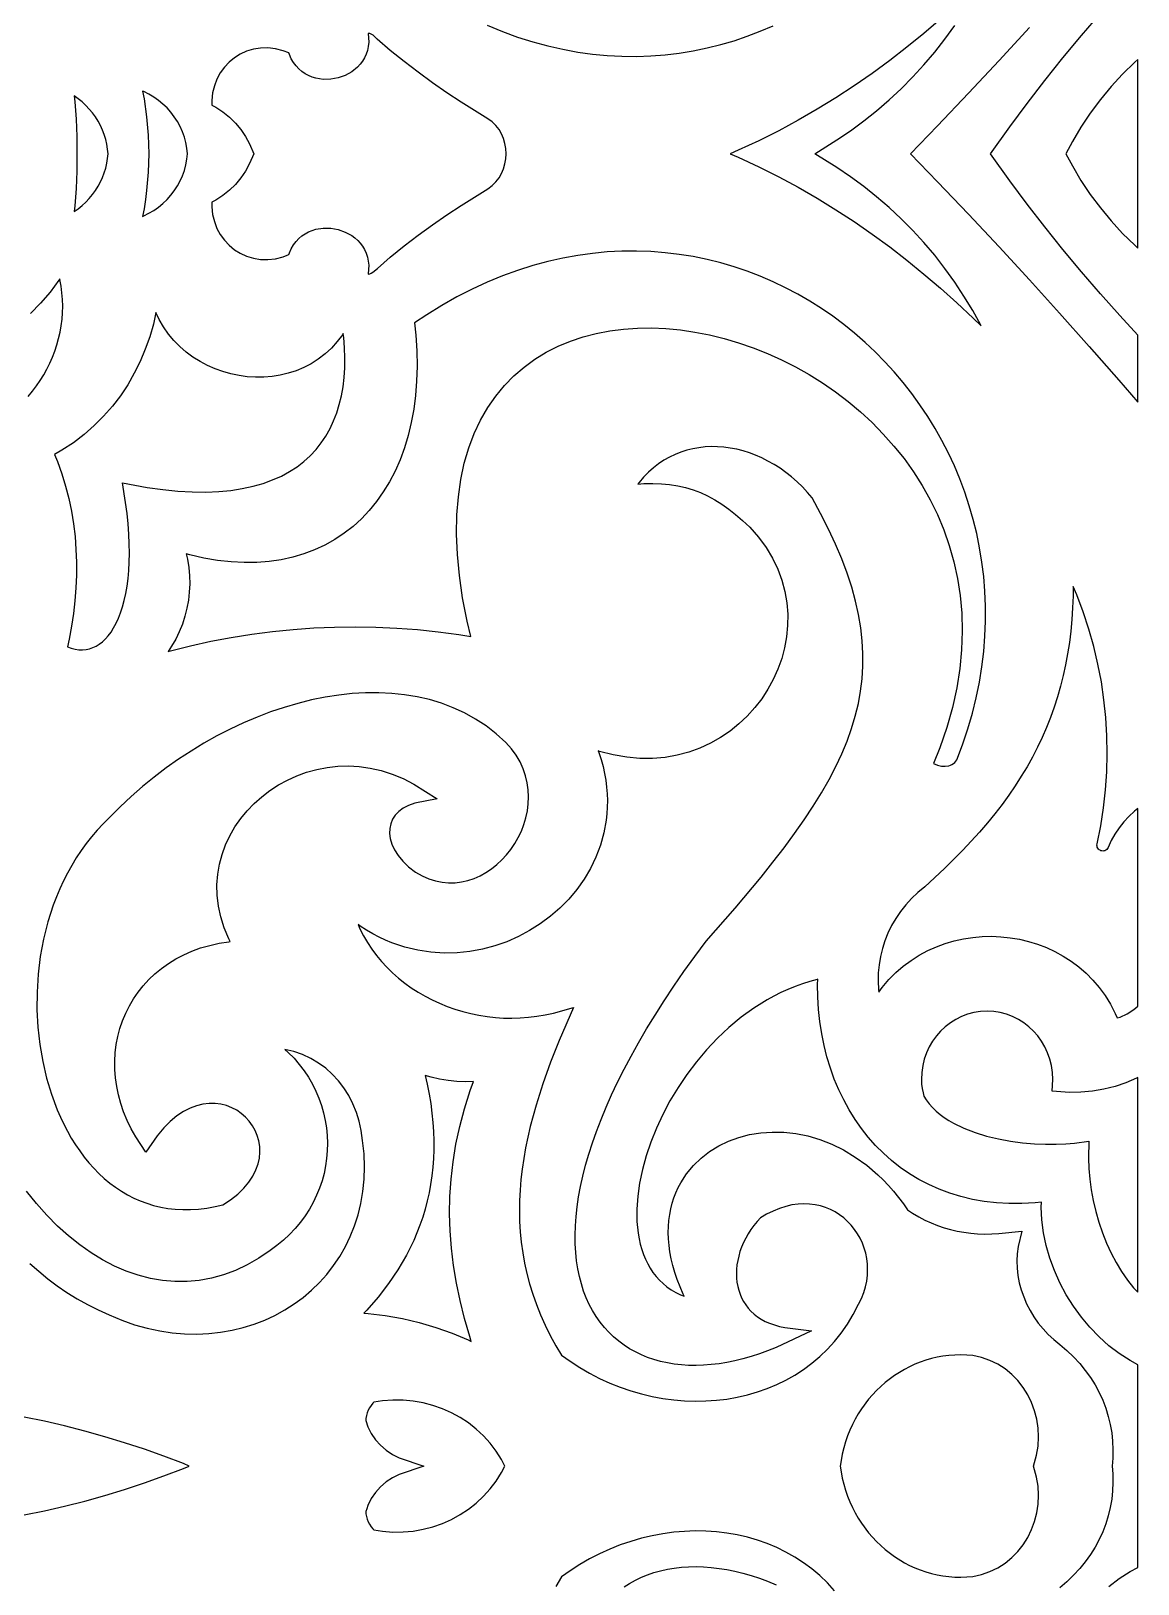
# Model space of a CAD drawing. Extents: x -375 to 375, y -1025 to 1025.
# Drawn here: x -192.2 to -135, y -311.1 to -230.9 of the extents above; entities that cross this region are included whole.
import ezdxf

# ---------------------------------------------------------------- set-up
doc = ezdxf.new("R2010")
doc.units = 0
doc.layers.add('LAYER_10', color=1, linetype='CONTINUOUS')

msp = doc.modelspace()

# ---------------------------------------------------------------- linework, layer by layer
at = {"layer": 'LAYER_10'}
for points in [[(-140.604, -230.736), (-142.171, -232.437), (-143.752, -234.127), (-145.346, -235.805), (-146.744, -237.254), (-145.346, -238.702), (-143.752, -240.38), (-142.171, -242.07), (-140.604, -243.771), (-139.051, -245.484), (-137.511, -247.209), (-135.986, -248.946), (-135.002, -250.083), (-135.002, -246.624), (-135.938, -245.614), (-136.937, -244.495), (-137.916, -243.36), (-138.872, -242.207), (-139.808, -241.038), (-140.721, -239.852), (-141.612, -238.651), (-142.609, -237.254), (-141.612, -235.856), (-140.721, -234.655), (-139.808, -233.469), (-138.872, -232.3), (-137.916, -231.147), (-136.937, -230.012)], [(-168.601, -230.617), (-167.819, -230.939), (-167.037, -231.224), (-166.257, -231.472), (-165.48, -231.683), (-164.705, -231.858), (-163.934, -231.999), (-163.167, -232.105), (-162.405, -232.177), (-161.648, -232.216), (-160.896, -232.223), (-160.152, -232.198), (-159.414, -232.141), (-158.685, -232.054), (-157.963, -231.938), (-157.251, -231.791), (-156.548, -231.617), (-155.856, -231.414), (-155.174, -231.183), (-154.504, -230.926), (-153.845, -230.643)], [(-145.195, -230.304), (-146.056, -231.04), (-146.93, -231.752), (-147.821, -232.441), (-148.728, -233.106), (-149.652, -233.746), (-150.596, -234.363), (-151.56, -234.955), (-152.545, -235.522), (-153.552, -236.064), (-154.583, -236.581), (-155.638, -237.073), (-156.056, -237.254), (-155.638, -237.434), (-154.583, -237.926), (-153.552, -238.443), (-152.545, -238.985), (-151.56, -239.552), (-150.596, -240.144), (-149.652, -240.761), (-148.728, -241.401), (-147.821, -242.066), (-146.93, -242.755), (-146.056, -243.467), (-145.195, -244.203), (-144.348, -244.962), (-143.512, -245.744), (-143.1, -246.147), (-143.114, -246.118), (-143.535, -245.35), (-143.985, -244.604), (-144.462, -243.881), (-144.966, -243.179), (-145.496, -242.502), (-146.051, -241.847), (-146.629, -241.217), (-147.231, -240.611), (-147.854, -240.031), (-148.498, -239.476), (-149.161, -238.946), (-149.844, -238.444), (-150.543, -237.968), (-151.685, -237.254), (-150.543, -236.539), (-149.844, -236.063), (-149.161, -235.561), (-148.498, -235.031), (-147.854, -234.476), (-147.231, -233.896), (-146.629, -233.29), (-146.051, -232.66), (-145.496, -232.005), (-144.966, -231.328), (-144.462, -230.627)], [(-192.308, -249.787), (-192.087, -249.523), (-191.88, -249.25), (-191.686, -248.969), (-191.507, -248.679), (-191.341, -248.382), (-191.191, -248.079), (-191.055, -247.769), (-190.934, -247.453), (-190.829, -247.132), (-190.739, -246.806), (-190.665, -246.476), (-190.607, -246.142), (-190.565, -245.805), (-190.54, -245.466), (-190.531, -245.124), (-190.54, -244.781), (-190.566, -244.437), (-190.61, -244.092), (-190.671, -243.747), (-190.679, -243.711), (-190.726, -243.784), (-191.183, -244.401), (-191.673, -244.978), (-192.194, -245.513)], [(-136.495, -311.26), (-135.962, -310.85), (-135.404, -310.489), (-135, -310.277), (-135.002, -305.044), (-135, -299.812), (-135.404, -299.599), (-135.962, -299.239), (-136.495, -298.829), (-137, -298.373), (-137.476, -297.878), (-137.92, -297.346), (-138.328, -296.783), (-138.699, -296.194), (-139.029, -295.581), (-139.315, -294.951), (-139.556, -294.306), (-139.747, -293.652), (-139.885, -292.992), (-139.969, -292.332), (-139.993, -291.679), (-139.983, -291.407), (-140.312, -291.443), (-140.994, -291.482), (-141.659, -291.482), (-142.306, -291.446), (-142.936, -291.374), (-143.547, -291.267), (-144.14, -291.126), (-144.713, -290.951), (-145.267, -290.745), (-145.801, -290.507), (-146.313, -290.239), (-146.805, -289.943), (-147.275, -289.618), (-147.722, -289.265), (-148.147, -288.887), (-148.549, -288.485), (-148.927, -288.058), (-149.281, -287.608), (-149.611, -287.137), (-149.917, -286.645), (-150.197, -286.133), (-150.452, -285.603), (-150.681, -285.055), (-150.884, -284.491), (-151.06, -283.911), (-151.21, -283.317), (-151.333, -282.709), (-151.428, -282.088), (-151.495, -281.456), (-151.534, -280.814), (-151.545, -280.161), (-151.537, -279.901), (-151.561, -279.906), (-151.949, -280.01), (-152.331, -280.131), (-152.708, -280.267), (-153.078, -280.419), (-153.443, -280.585), (-153.801, -280.766), (-154.151, -280.959), (-154.838, -281.388), (-155.494, -281.863), (-156.121, -282.384), (-156.716, -282.943), (-157.278, -283.538), (-157.806, -284.164), (-158.297, -284.817), (-158.751, -285.491), (-159.166, -286.182), (-159.539, -286.886), (-159.87, -287.598), (-160.157, -288.313), (-160.398, -289.026), (-160.592, -289.734), (-160.738, -290.43), (-160.835, -291.111), (-160.88, -291.771), (-160.874, -292.406), (-160.815, -293.014), (-160.766, -293.3), (-160.704, -293.581), (-160.628, -293.851), (-160.538, -294.112), (-160.435, -294.361), (-160.318, -294.6), (-160.188, -294.827), (-160.044, -295.043), (-159.885, -295.246), (-159.713, -295.437), (-159.525, -295.616), (-159.323, -295.781), (-159.105, -295.934), (-158.871, -296.073), (-158.621, -296.197), (-158.43, -296.276), (-158.485, -296.163), (-158.649, -295.786), (-158.793, -295.414), (-158.916, -295.048), (-159.02, -294.688), (-159.104, -294.334), (-159.169, -293.987), (-159.216, -293.646), (-159.244, -293.313), (-159.255, -292.986), (-159.247, -292.667), (-159.223, -292.355), (-159.182, -292.052), (-159.125, -291.756), (-159.052, -291.47), (-158.963, -291.192), (-158.86, -290.923), (-158.742, -290.663), (-158.609, -290.41), (-158.309, -289.945), (-157.957, -289.518), (-157.561, -289.135), (-157.125, -288.797), (-156.652, -288.506), (-156.148, -288.262), (-155.616, -288.068), (-155.06, -287.923), (-154.483, -287.83), (-153.89, -287.789), (-153.284, -287.802), (-152.67, -287.87), (-152.05, -287.994), (-151.429, -288.176), (-150.811, -288.417), (-150.198, -288.718), (-149.596, -289.081), (-149.008, -289.507), (-148.44, -289.994), (-148.16, -290.265), (-147.889, -290.551), (-147.624, -290.853), (-147.366, -291.172), (-147.115, -291.507), (-146.909, -291.806), (-146.639, -291.983), (-146.323, -292.17), (-146.002, -292.337), (-145.677, -292.487), (-145.347, -292.618), (-145.013, -292.731), (-144.675, -292.827), (-144.333, -292.907), (-143.986, -292.969), (-143.634, -293.015), (-143.277, -293.044), (-142.916, -293.058), (-142.55, -293.055), (-142.182, -293.038), (-140.99, -292.91), (-141.177, -293.711), (-141.229, -294.08), (-141.249, -294.452), (-141.237, -294.826), (-141.196, -295.2), (-141.125, -295.573), (-141.027, -295.941), (-140.9, -296.304), (-140.748, -296.658), (-140.57, -297.003), (-140.369, -297.336), (-140.144, -297.655), (-139.898, -297.958), (-139.632, -298.242), (-139.346, -298.507), (-139.029, -298.76), (-138.665, -299.072), (-138.324, -299.401), (-138.008, -299.745), (-137.717, -300.103), (-137.453, -300.473), (-137.215, -300.855), (-137.004, -301.247), (-136.819, -301.649), (-136.662, -302.059), (-136.532, -302.477), (-136.429, -302.901), (-136.354, -303.331), (-136.307, -303.765), (-136.289, -304.202), (-136.298, -304.641), (-136.333, -305.044), (-136.298, -305.448), (-136.289, -305.887), (-136.307, -306.324), (-136.354, -306.758), (-136.429, -307.188), (-136.532, -307.612), (-136.662, -308.03), (-136.819, -308.44), (-137.004, -308.842), (-137.215, -309.234), (-137.453, -309.616), (-137.717, -309.986), (-138.008, -310.343), (-138.324, -310.687), (-138.665, -311.017), (-139.029, -311.328)], [(-192.223, -294.573), (-191.77, -294.979), (-191.3, -295.366), (-190.813, -295.732), (-190.308, -296.078), (-189.788, -296.402), (-189.252, -296.704), (-188.701, -296.982), (-188.134, -297.238), (-187.472, -297.515), (-186.815, -297.743), (-186.162, -297.927), (-185.512, -298.066), (-184.868, -298.161), (-184.231, -298.215), (-183.603, -298.228), (-182.985, -298.201), (-182.378, -298.135), (-181.784, -298.031), (-181.205, -297.891), (-180.642, -297.714), (-180.096, -297.503), (-179.569, -297.259), (-179.063, -296.981), (-178.579, -296.672), (-178.119, -296.333), (-177.683, -295.964), (-177.274, -295.566), (-176.893, -295.141), (-176.541, -294.689), (-176.22, -294.212), (-175.932, -293.71), (-175.677, -293.185), (-175.458, -292.636), (-175.275, -292.066), (-175.13, -291.475), (-175.026, -290.863), (-174.963, -290.232), (-174.942, -289.582), (-174.967, -288.915), (-175.038, -288.226), (-175.107, -287.719), (-175.214, -287.237), (-175.359, -286.773), (-175.541, -286.329), (-175.758, -285.908), (-176.009, -285.513), (-176.292, -285.145), (-176.605, -284.806), (-176.948, -284.499), (-177.319, -284.226), (-177.717, -283.99), (-178.14, -283.791), (-178.587, -283.634), (-179.049, -283.521), (-178.88, -283.674), (-178.584, -283.977), (-178.311, -284.293), (-178.062, -284.623), (-177.835, -284.964), (-177.633, -285.316), (-177.453, -285.676), (-177.297, -286.045), (-177.165, -286.421), (-177.056, -286.802), (-176.971, -287.188), (-176.909, -287.578), (-176.871, -287.97), (-176.856, -288.363), (-176.865, -288.757), (-176.898, -289.15), (-176.954, -289.54), (-177.034, -289.927), (-177.137, -290.31), (-177.264, -290.688), (-177.414, -291.059), (-177.589, -291.422), (-177.786, -291.776), (-178.007, -292.12), (-178.252, -292.453), (-178.52, -292.773), (-178.812, -293.08), (-179.127, -293.373), (-179.465, -293.649), (-179.821, -293.905), (-180.404, -294.305), (-181.004, -294.651), (-181.613, -294.939), (-182.229, -295.168), (-182.852, -295.34), (-183.479, -295.455), (-184.109, -295.512), (-184.741, -295.514), (-185.372, -295.461), (-186, -295.353), (-186.626, -295.192), (-187.246, -294.978), (-187.86, -294.713), (-188.467, -294.397), (-189.065, -294.031), (-189.653, -293.617), (-190.229, -293.154), (-190.794, -292.645), (-191.345, -292.089), (-191.882, -291.488), (-192.404, -290.841)], [(-192.528, -307.571), (-191.476, -307.355), (-190.43, -307.115), (-189.39, -306.85), (-188.357, -306.562), (-187.331, -306.249), (-186.312, -305.912), (-185.301, -305.552), (-184.298, -305.168), (-183.999, -305.044), (-184.298, -304.921), (-185.301, -304.537), (-186.312, -304.176), (-187.331, -303.84), (-188.357, -303.527), (-189.39, -303.238), (-190.43, -302.974), (-191.476, -302.734), (-192.528, -302.518)], [(-150.668, -311.483), (-151.037, -311.078), (-151.427, -310.702), (-151.838, -310.355), (-152.267, -310.036), (-152.713, -309.746), (-153.177, -309.485), (-153.655, -309.251), (-154.147, -309.046), (-154.651, -308.869), (-155.167, -308.721), (-155.692, -308.6), (-156.226, -308.508), (-156.767, -308.443), (-157.314, -308.407), (-157.866, -308.399), (-158.42, -308.419), (-158.976, -308.466), (-159.532, -308.542), (-160.087, -308.645), (-160.64, -308.775), (-161.189, -308.934), (-161.733, -309.119), (-162.27, -309.333), (-162.799, -309.573), (-163.318, -309.841), (-163.827, -310.135), (-164.324, -310.457), (-164.763, -310.773), (-165.055, -311.258)], [(-161.541, -311.292), (-161.255, -311.107), (-160.956, -310.94), (-160.646, -310.79), (-160.325, -310.659), (-159.994, -310.545), (-159.653, -310.449), (-159.303, -310.371), (-158.945, -310.311), (-158.578, -310.27), (-158.203, -310.246), (-157.821, -310.24), (-157.432, -310.252), (-157.036, -310.282), (-156.635, -310.33), (-156.228, -310.396), (-155.815, -310.48), (-155.398, -310.583), (-154.977, -310.703), (-154.552, -310.842), (-154.123, -310.999), (-153.691, -311.174)]]:
    msp.add_lwpolyline(points, dxfattribs=at)
for points in [[(-179.141, -242.574), (-178.941, -242.502), (-178.851, -242.463), (-178.821, -242.376), (-178.724, -242.163), (-178.609, -241.968), (-178.478, -241.793), (-178.332, -241.638), (-178.174, -241.502), (-178.006, -241.387), (-177.829, -241.291), (-177.645, -241.215), (-177.451, -241.155), (-177.072, -241.094), (-176.683, -241.1), (-176.301, -241.169), (-175.936, -241.298), (-175.603, -241.483), (-175.442, -241.603), (-175.296, -241.733), (-175.163, -241.877), (-175.044, -242.036), (-174.942, -242.208), (-174.857, -242.393), (-174.792, -242.59), (-174.748, -242.797), (-174.728, -243.015), (-174.733, -243.24), (-174.761, -243.466), (-174.731, -243.469), (-174.67, -243.458), (-174.593, -243.427), (-174.508, -243.375), (-174.279, -243.175), (-173.61, -242.592), (-172.903, -242.017), (-172.173, -241.459), (-171.431, -240.92), (-170.689, -240.406), (-169.956, -239.92), (-168.581, -239.063), (-168.348, -238.897), (-168.156, -238.714), (-167.995, -238.507), (-167.863, -238.28), (-167.76, -238.037), (-167.688, -237.783), (-167.646, -237.521), (-167.635, -237.254), (-167.646, -236.986), (-167.688, -236.724), (-167.76, -236.47), (-167.863, -236.227), (-167.995, -236), (-168.156, -235.793), (-168.348, -235.61), (-168.581, -235.444), (-169.956, -234.587), (-170.689, -234.101), (-171.431, -233.587), (-172.173, -233.048), (-172.903, -232.49), (-173.61, -231.915), (-174.284, -231.328), (-174.402, -231.216), (-174.502, -231.136), (-174.593, -231.08), (-174.67, -231.049), (-174.731, -231.038), (-174.761, -231.041), (-174.733, -231.267), (-174.728, -231.492), (-174.748, -231.71), (-174.792, -231.917), (-174.857, -232.114), (-174.942, -232.299), (-175.044, -232.471), (-175.163, -232.63), (-175.301, -232.779), (-175.597, -233.02), (-175.936, -233.209), (-176.301, -233.338), (-176.683, -233.407), (-177.072, -233.413), (-177.451, -233.352), (-177.645, -233.292), (-177.829, -233.216), (-178.006, -233.12), (-178.174, -233.005), (-178.332, -232.869), (-178.478, -232.714), (-178.609, -232.539), (-178.724, -232.344), (-178.821, -232.131), (-178.849, -232.049), (-179.145, -231.932), (-179.547, -231.831), (-179.939, -231.787), (-180.319, -231.796), (-180.683, -231.855), (-181.03, -231.96), (-181.356, -232.108), (-181.658, -232.297), (-181.933, -232.524), (-182.178, -232.785), (-182.389, -233.077), (-182.563, -233.398), (-182.697, -233.745), (-182.788, -234.114), (-182.832, -234.504), (-182.828, -234.745), (-182.615, -234.856), (-182.251, -235.094), (-181.914, -235.366), (-181.607, -235.669), (-181.33, -236.001), (-181.085, -236.359), (-180.875, -236.74), (-180.652, -237.254), (-180.875, -237.767), (-181.085, -238.148), (-181.33, -238.506), (-181.607, -238.838), (-181.914, -239.141), (-182.251, -239.413), (-182.615, -239.651), (-182.828, -239.762), (-182.832, -240.003), (-182.788, -240.393), (-182.697, -240.762), (-182.563, -241.109), (-182.389, -241.43), (-182.178, -241.722), (-181.933, -241.983), (-181.658, -242.21), (-181.356, -242.399), (-181.03, -242.547), (-180.683, -242.652), (-180.319, -242.711), (-179.939, -242.72), (-179.547, -242.676)], [(-135.792, -233.14), (-136.383, -233.784), (-136.939, -234.456), (-137.459, -235.154), (-137.941, -235.877), (-138.385, -236.624), (-138.716, -237.254), (-138.385, -237.883), (-137.941, -238.63), (-137.459, -239.353), (-136.939, -240.051), (-136.383, -240.723), (-135.792, -241.367), (-135.167, -241.982), (-135.002, -242.129), (-135.002, -237.254), (-135.002, -232.378), (-135.167, -232.525)], [(-184.166, -236.68), (-184.244, -236.394), (-184.343, -236.116), (-184.464, -235.848), (-184.605, -235.59), (-184.766, -235.344), (-184.944, -235.111), (-185.14, -234.891), (-185.352, -234.687), (-185.579, -234.499), (-185.82, -234.329), (-186.074, -234.177), (-186.339, -234.045), (-186.407, -234.018), (-186.329, -234.413), (-186.194, -235.355), (-186.115, -236.302), (-186.081, -237.254), (-186.115, -238.205), (-186.194, -239.149), (-186.254, -239.625), (-186.33, -240.097), (-186.407, -240.489), (-186.339, -240.462), (-186.074, -240.33), (-185.82, -240.178), (-185.579, -240.008), (-185.352, -239.82), (-185.14, -239.616), (-184.944, -239.396), (-184.766, -239.163), (-184.605, -238.917), (-184.464, -238.659), (-184.343, -238.391), (-184.244, -238.113), (-184.166, -237.827), (-184.112, -237.534), (-184.084, -237.254), (-184.112, -236.973)], [(-189.734, -234.413), (-189.935, -234.271), (-189.902, -234.565), (-189.835, -235.461), (-189.801, -236.36), (-189.8, -237.254), (-189.801, -238.147), (-189.835, -239.046), (-189.902, -239.942), (-189.935, -240.236), (-189.734, -240.094), (-189.528, -239.928), (-189.334, -239.749), (-189.155, -239.56), (-188.989, -239.361), (-188.837, -239.152), (-188.7, -238.935), (-188.578, -238.71), (-188.472, -238.477), (-188.381, -238.239), (-188.307, -237.994), (-188.249, -237.745), (-188.208, -237.492), (-188.186, -237.254), (-188.208, -237.015), (-188.249, -236.762), (-188.307, -236.513), (-188.381, -236.268), (-188.472, -236.03), (-188.578, -235.797), (-188.7, -235.572), (-188.837, -235.355), (-188.989, -235.146), (-189.155, -234.947), (-189.334, -234.758), (-189.528, -234.579)], [(-150.618, -249.561), (-149.966, -250.058), (-149.335, -250.586), (-148.729, -251.146), (-148.15, -251.736), (-147.599, -252.356), (-147.08, -253.006), (-146.593, -253.685), (-146.143, -254.392), (-145.73, -255.127), (-145.358, -255.889), (-145.029, -256.677), (-144.744, -257.491), (-144.506, -258.33), (-144.319, -259.194), (-144.183, -260.081), (-144.101, -260.992), (-144.075, -261.924), (-144.108, -262.877), (-144.201, -263.852), (-144.358, -264.845), (-144.579, -265.858), (-144.868, -266.889), (-145.225, -267.938), (-145.554, -268.755), (-145.359, -268.839), (-145.153, -268.888), (-144.953, -268.898), (-144.759, -268.867), (-144.681, -268.841), (-144.603, -268.804), (-144.53, -268.756), (-144.462, -268.699), (-144.401, -268.631), (-144.355, -268.563), (-144.058, -267.78), (-143.787, -266.969), (-143.552, -266.161), (-143.353, -265.356), (-143.189, -264.554), (-143.059, -263.757), (-142.963, -262.965), (-142.9, -262.178), (-142.869, -261.397), (-142.87, -260.622), (-142.901, -259.855), (-142.964, -259.096), (-143.056, -258.346), (-143.177, -257.604), (-143.327, -256.872), (-143.504, -256.151), (-143.709, -255.44), (-143.941, -254.741), (-144.198, -254.055), (-144.481, -253.381), (-144.789, -252.72), (-145.121, -252.074), (-145.477, -251.443), (-145.855, -250.826), (-146.256, -250.226), (-146.678, -249.643), (-147.121, -249.077), (-147.585, -248.529), (-148.068, -247.999), (-148.57, -247.488), (-149.091, -246.998), (-149.63, -246.528), (-150.186, -246.079), (-150.758, -245.652), (-151.346, -245.247), (-151.95, -244.865), (-152.568, -244.507), (-153.2, -244.173), (-153.845, -243.864), (-154.504, -243.581), (-155.174, -243.324), (-155.856, -243.093), (-156.548, -242.89), (-157.251, -242.716), (-157.963, -242.569), (-158.685, -242.453), (-159.414, -242.366), (-160.152, -242.309), (-160.896, -242.284), (-161.648, -242.291), (-162.405, -242.33), (-163.167, -242.402), (-163.934, -242.508), (-164.705, -242.649), (-165.48, -242.824), (-166.257, -243.035), (-167.037, -243.283), (-167.819, -243.568), (-168.601, -243.89), (-169.384, -244.251), (-170.167, -244.651), (-170.949, -245.09), (-171.73, -245.57), (-172.359, -245.991), (-172.293, -246.629), (-172.244, -247.44), (-172.231, -248.228), (-172.254, -248.994), (-172.312, -249.736), (-172.404, -250.453), (-172.531, -251.146), (-172.691, -251.812), (-172.884, -252.452), (-173.109, -253.064), (-173.366, -253.648), (-173.653, -254.203), (-173.971, -254.727), (-174.319, -255.22), (-174.695, -255.681), (-175.1, -256.109), (-175.532, -256.503), (-175.991, -256.862), (-176.476, -257.185), (-176.985, -257.471), (-177.518, -257.719), (-178.074, -257.929), (-178.651, -258.1), (-179.25, -258.23), (-179.869, -258.321), (-180.507, -258.37), (-181.163, -258.377), (-181.837, -258.342), (-182.528, -258.264), (-183.234, -258.143), (-183.957, -257.977), (-184.159, -257.919), (-184.092, -258.204), (-184.022, -258.628), (-183.982, -259.053), (-183.972, -259.477), (-183.99, -259.9), (-184.037, -260.32), (-184.113, -260.736), (-184.216, -261.146), (-184.348, -261.549), (-184.507, -261.943), (-184.693, -262.327), (-184.906, -262.7), (-185.082, -262.965), (-184.968, -262.932), (-183.925, -262.671), (-182.877, -262.44), (-181.823, -262.24), (-180.764, -262.071), (-179.701, -261.934), (-178.635, -261.827), (-177.566, -261.751), (-176.495, -261.706), (-175.423, -261.692), (-174.351, -261.71), (-173.279, -261.758), (-172.208, -261.838), (-171.139, -261.95), (-170.072, -262.092), (-169.46, -262.192), (-169.648, -261.394), (-169.878, -260.193), (-170.043, -259.046), (-170.146, -257.951), (-170.187, -256.907), (-170.171, -255.916), (-170.097, -254.974), (-169.969, -254.083), (-169.788, -253.242), (-169.556, -252.45), (-169.276, -251.708), (-168.949, -251.014), (-168.578, -250.369), (-168.165, -249.773), (-167.713, -249.226), (-167.223, -248.726), (-166.699, -248.274), (-166.144, -247.87), (-165.559, -247.512), (-164.947, -247.201), (-164.311, -246.935), (-163.653, -246.714), (-162.976, -246.537), (-162.281, -246.403), (-161.571, -246.311), (-160.849, -246.262), (-160.116, -246.253), (-159.375, -246.284), (-158.628, -246.355), (-157.877, -246.465), (-157.124, -246.613), (-156.371, -246.798), (-155.62, -247.02), (-154.875, -247.279), (-154.136, -247.574), (-153.406, -247.903), (-152.687, -248.267), (-151.981, -248.666), (-151.291, -249.097)], [(-189.894, -257.032), (-189.843, -257.692), (-189.819, -258.354), (-189.821, -259.017), (-189.848, -259.681), (-189.9, -260.344), (-189.976, -261.006), (-190.075, -261.667), (-190.198, -262.326), (-190.286, -262.729), (-190.085, -262.799), (-189.885, -262.847), (-189.691, -262.873), (-189.504, -262.877), (-189.322, -262.86), (-189.145, -262.822), (-188.973, -262.764), (-188.805, -262.686), (-188.642, -262.585), (-188.482, -262.463), (-188.327, -262.319), (-188.178, -262.151), (-188.035, -261.96), (-187.898, -261.746), (-187.77, -261.508), (-187.65, -261.247), (-187.539, -260.963), (-187.439, -260.656), (-187.35, -260.326), (-187.273, -259.974), (-187.208, -259.599), (-187.156, -259.203), (-187.118, -258.785), (-187.094, -258.346), (-187.085, -257.885), (-187.091, -257.404), (-187.113, -256.902), (-187.152, -256.38), (-187.208, -255.837), (-187.282, -255.275), (-187.442, -254.262), (-186.168, -254.489), (-185.353, -254.603), (-184.577, -254.68), (-183.838, -254.722), (-183.138, -254.728), (-182.474, -254.702), (-181.846, -254.642), (-181.255, -254.552), (-180.699, -254.432), (-180.178, -254.284), (-179.691, -254.107), (-179.238, -253.905), (-178.818, -253.677), (-178.429, -253.426), (-178.072, -253.151), (-177.745, -252.854), (-177.447, -252.535), (-177.178, -252.195), (-176.937, -251.836), (-176.723, -251.456), (-176.537, -251.058), (-176.377, -250.641), (-176.243, -250.207), (-176.135, -249.756), (-176.053, -249.289), (-175.996, -248.808), (-175.965, -248.312), (-175.958, -247.804), (-175.976, -247.284), (-176.017, -246.753), (-176.043, -246.542), (-176.07, -246.586), (-176.348, -246.959), (-176.652, -247.296), (-176.98, -247.599), (-177.328, -247.866), (-177.695, -248.099), (-178.077, -248.297), (-178.472, -248.462), (-178.879, -248.593), (-179.294, -248.692), (-179.715, -248.759), (-180.141, -248.794), (-180.568, -248.797), (-180.995, -248.771), (-181.42, -248.714), (-181.841, -248.627), (-182.255, -248.511), (-182.66, -248.367), (-183.055, -248.193), (-183.437, -247.991), (-183.803, -247.762), (-184.152, -247.504), (-184.482, -247.219), (-184.789, -246.907), (-185.072, -246.569), (-185.328, -246.204), (-185.554, -245.813), (-185.718, -245.464), (-185.847, -246.05), (-186.036, -246.712), (-186.263, -247.358), (-186.528, -247.987), (-186.832, -248.597), (-187.173, -249.186), (-187.55, -249.752), (-187.965, -250.294), (-188.415, -250.81), (-188.901, -251.297), (-189.423, -251.754), (-189.979, -252.18), (-190.569, -252.572), (-190.949, -252.789), (-190.799, -253.154), (-190.574, -253.787), (-190.379, -254.426), (-190.214, -255.071), (-190.079, -255.721), (-189.973, -256.375)], [(-152.73, -272.373), (-152.229, -271.656), (-151.765, -270.953), (-151.34, -270.262), (-150.953, -269.583), (-150.605, -268.914), (-150.294, -268.253), (-150.023, -267.598), (-149.79, -266.949), (-149.595, -266.304), (-149.439, -265.661), (-149.321, -265.017), (-149.242, -264.372), (-149.202, -263.723), (-149.2, -263.069), (-149.237, -262.408), (-149.314, -261.737), (-149.43, -261.055), (-149.587, -260.361), (-149.783, -259.652), (-150.021, -258.927), (-150.299, -258.185), (-150.619, -257.424), (-150.981, -256.642), (-151.385, -255.838), (-151.817, -255.036), (-152.058, -254.753), (-152.326, -254.469), (-152.603, -254.201), (-152.889, -253.951), (-153.183, -253.719), (-153.484, -253.505), (-153.792, -253.308), (-154.105, -253.131), (-154.422, -252.971), (-154.744, -252.831), (-155.068, -252.709), (-155.395, -252.606), (-155.722, -252.523), (-156.051, -252.459), (-156.379, -252.415), (-156.706, -252.391), (-157.031, -252.386), (-157.353, -252.402), (-157.672, -252.438), (-157.987, -252.494), (-158.298, -252.572), (-158.602, -252.669), (-158.901, -252.788), (-159.193, -252.929), (-159.477, -253.091), (-159.753, -253.274), (-160.021, -253.48), (-160.279, -253.709), (-160.527, -253.96), (-160.764, -254.235), (-160.826, -254.317), (-160.515, -254.295), (-160.054, -254.285), (-159.611, -254.3), (-159.184, -254.339), (-158.77, -254.405), (-158.369, -254.497), (-157.978, -254.616), (-157.597, -254.761), (-157.224, -254.934), (-156.858, -255.134), (-156.496, -255.362), (-156.136, -255.616), (-155.777, -255.898), (-155.417, -256.207), (-155.045, -256.551), (-154.591, -257.067), (-154.2, -257.6), (-153.869, -258.151), (-153.599, -258.715), (-153.387, -259.289), (-153.231, -259.87), (-153.131, -260.456), (-153.084, -261.042), (-153.09, -261.626), (-153.145, -262.204), (-153.249, -262.775), (-153.399, -263.334), (-153.593, -263.879), (-153.831, -264.408), (-154.11, -264.917), (-154.428, -265.404), (-154.785, -265.866), (-155.177, -266.3), (-155.604, -266.704), (-156.064, -267.075), (-156.556, -267.409), (-157.076, -267.704), (-157.625, -267.957), (-158.2, -268.165), (-158.799, -268.326), (-159.421, -268.436), (-160.063, -268.492), (-160.724, -268.492), (-161.402, -268.433), (-162.094, -268.313), (-162.799, -268.128), (-162.872, -268.102), (-162.841, -268.185), (-162.724, -268.546), (-162.625, -268.906), (-162.545, -269.263), (-162.482, -269.619), (-162.438, -269.971), (-162.41, -270.321), (-162.399, -270.667), (-162.404, -271.01), (-162.426, -271.349), (-162.463, -271.688), (-162.582, -272.339), (-162.759, -272.974), (-162.991, -273.585), (-163.274, -274.171), (-163.605, -274.73), (-163.98, -275.258), (-164.397, -275.755), (-164.852, -276.219), (-165.342, -276.646), (-165.864, -277.036), (-166.416, -277.386), (-166.993, -277.695), (-167.593, -277.959), (-168.214, -278.178), (-168.851, -278.349), (-169.502, -278.469), (-170.165, -278.537), (-170.835, -278.55), (-171.51, -278.507), (-172.187, -278.404), (-172.861, -278.24), (-173.528, -278.014), (-173.862, -277.875), (-174.192, -277.72), (-174.518, -277.549), (-174.841, -277.36), (-175.16, -277.154), (-175.272, -277.075), (-175.181, -277.285), (-174.998, -277.65), (-174.794, -278.003), (-174.57, -278.342), (-174.328, -278.669), (-174.067, -278.983), (-173.79, -279.282), (-173.496, -279.568), (-173.188, -279.839), (-172.864, -280.095), (-172.527, -280.336), (-172.178, -280.562), (-171.816, -280.771), (-171.444, -280.964), (-171.062, -281.14), (-170.671, -281.299), (-170.271, -281.44), (-169.865, -281.564), (-169.452, -281.669), (-169.034, -281.756), (-168.612, -281.823), (-168.186, -281.872), (-167.758, -281.9), (-167.329, -281.909), (-166.898, -281.898), (-166.468, -281.865), (-166.039, -281.812), (-165.613, -281.738), (-165.189, -281.642), (-164.151, -281.35), (-164.89, -283.07), (-165.334, -284.188), (-165.735, -285.301), (-166.086, -286.408), (-166.384, -287.511), (-166.624, -288.611), (-166.72, -289.155), (-166.8, -289.701), (-166.862, -290.245), (-166.907, -290.788), (-166.934, -291.33), (-166.942, -291.871), (-166.931, -292.41), (-166.9, -292.949), (-166.848, -293.487), (-166.774, -294.023), (-166.679, -294.559), (-166.562, -295.095), (-166.421, -295.63), (-166.257, -296.164), (-166.068, -296.698), (-165.854, -297.231), (-165.614, -297.765), (-165.348, -298.298), (-165.055, -298.831), (-164.763, -299.315), (-164.324, -299.632), (-163.827, -299.954), (-163.318, -300.248), (-162.799, -300.516), (-162.27, -300.756), (-161.733, -300.969), (-161.189, -301.155), (-160.64, -301.313), (-160.087, -301.444), (-159.532, -301.547), (-158.976, -301.623), (-158.42, -301.67), (-157.866, -301.69), (-157.314, -301.682), (-156.767, -301.645), (-156.226, -301.581), (-155.692, -301.489), (-155.167, -301.368), (-154.651, -301.219), (-154.147, -301.043), (-153.655, -300.838), (-153.177, -300.604), (-152.713, -300.342), (-152.267, -300.052), (-151.838, -299.734), (-151.427, -299.387), (-151.037, -299.011), (-150.668, -298.606), (-150.322, -298.172), (-149.999, -297.709), (-149.701, -297.216), (-149.427, -296.688), (-149.278, -296.382), (-149.161, -296.083), (-149.071, -295.785), (-149.008, -295.488), (-148.971, -295.192), (-148.958, -294.901), (-148.968, -294.613), (-149.002, -294.331), (-149.057, -294.056), (-149.134, -293.788), (-149.231, -293.529), (-149.348, -293.28), (-149.483, -293.042), (-149.636, -292.817), (-149.806, -292.606), (-149.992, -292.409), (-150.193, -292.228), (-150.408, -292.065), (-150.637, -291.92), (-150.879, -291.794), (-151.132, -291.689), (-151.397, -291.605), (-151.672, -291.545), (-151.957, -291.508), (-152.251, -291.497), (-152.554, -291.513), (-152.866, -291.556), (-153.185, -291.629), (-153.511, -291.733), (-153.843, -291.87), (-154.181, -292.04), (-154.496, -292.23), (-154.659, -292.407), (-154.831, -292.617), (-154.988, -292.832), (-155.13, -293.053), (-155.258, -293.277), (-155.37, -293.504), (-155.468, -293.734), (-155.551, -293.965), (-155.618, -294.197), (-155.671, -294.428), (-155.708, -294.658), (-155.731, -294.886), (-155.738, -295.111), (-155.73, -295.333), (-155.708, -295.55), (-155.67, -295.762), (-155.617, -295.967), (-155.55, -296.167), (-155.467, -296.359), (-155.37, -296.543), (-155.257, -296.719), (-155.129, -296.886), (-154.986, -297.044), (-154.826, -297.192), (-154.651, -297.329), (-154.458, -297.455), (-154.248, -297.569), (-154.02, -297.67), (-153.774, -297.757), (-153.51, -297.83), (-153.227, -297.886), (-151.863, -298.063), (-153.689, -298.914), (-154.123, -299.09), (-154.552, -299.247), (-154.977, -299.386), (-155.398, -299.506), (-155.815, -299.608), (-156.228, -299.693), (-156.635, -299.759), (-157.036, -299.807), (-157.432, -299.837), (-157.821, -299.849), (-158.203, -299.843), (-158.578, -299.819), (-158.945, -299.777), (-159.303, -299.717), (-159.653, -299.64), (-159.994, -299.544), (-160.325, -299.43), (-160.646, -299.299), (-160.956, -299.149), (-161.255, -298.982), (-161.541, -298.797), (-161.815, -298.594), (-162.076, -298.374), (-162.324, -298.136), (-162.557, -297.882), (-162.775, -297.61), (-162.977, -297.322), (-163.164, -297.017), (-163.335, -296.696), (-163.488, -296.359), (-163.625, -296.006), (-163.744, -295.638), (-163.845, -295.255), (-163.928, -294.856), (-163.992, -294.443), (-164.037, -294.014), (-164.062, -293.571), (-164.068, -293.114), (-164.054, -292.642), (-164.02, -292.155), (-163.964, -291.655), (-163.888, -291.14), (-163.79, -290.611), (-163.67, -290.067), (-163.528, -289.51), (-163.363, -288.939), (-163.176, -288.353), (-162.964, -287.754), (-162.729, -287.141), (-162.469, -286.514), (-162.185, -285.873), (-161.876, -285.219), (-161.541, -284.551), (-161.18, -283.87), (-160.793, -283.175), (-160.379, -282.466), (-159.937, -281.745), (-159.468, -281.009), (-158.971, -280.261), (-158.446, -279.5), (-157.891, -278.725), (-157.301, -277.929), (-155.802, -276.226), (-154.461, -274.625), (-153.847, -273.857), (-153.27, -273.106)], [(-146.99, -276.053), (-147.261, -276.395), (-147.504, -276.753), (-147.72, -277.126), (-147.908, -277.51), (-148.068, -277.906), (-148.199, -278.312), (-148.301, -278.725), (-148.372, -279.145), (-148.414, -279.571), (-148.424, -280), (-148.403, -280.431), (-148.387, -280.557), (-148.21, -280.316), (-147.868, -279.918), (-147.504, -279.553), (-147.118, -279.221), (-146.714, -278.921), (-146.293, -278.655), (-145.857, -278.421), (-145.409, -278.219), (-144.95, -278.05), (-144.482, -277.912), (-144.007, -277.807), (-143.527, -277.733), (-143.044, -277.691), (-142.559, -277.68), (-142.075, -277.7), (-141.594, -277.751), (-141.117, -277.833), (-140.646, -277.946), (-140.183, -278.089), (-139.73, -278.263), (-139.288, -278.468), (-138.861, -278.702), (-138.449, -278.968), (-138.055, -279.263), (-137.68, -279.589), (-137.327, -279.944), (-136.998, -280.33), (-136.695, -280.744), (-136.42, -281.188), (-136.174, -281.661), (-136.073, -281.899), (-135.918, -281.851), (-135.55, -281.68), (-135.212, -281.465), (-135.002, -281.29), (-135.002, -271.079), (-135.183, -271.221), (-135.469, -271.486), (-135.733, -271.77), (-135.973, -272.074), (-136.187, -272.395), (-136.375, -272.732), (-136.542, -273.096), (-136.574, -273.152), (-136.612, -273.197), (-136.656, -273.232), (-136.704, -273.256), (-136.755, -273.27), (-136.807, -273.275), (-136.859, -273.271), (-136.909, -273.258), (-136.957, -273.237), (-137.001, -273.209), (-137.04, -273.173), (-137.073, -273.131), (-137.097, -273.082), (-137.112, -273.028), (-137.117, -272.968), (-137.11, -272.903), (-136.923, -271.972), (-136.778, -271.043), (-136.674, -270.112), (-136.61, -269.179), (-136.586, -268.246), (-136.602, -267.315), (-136.658, -266.385), (-136.754, -265.459), (-136.889, -264.537), (-137.064, -263.621), (-137.278, -262.712), (-137.531, -261.812), (-137.823, -260.92), (-138.153, -260.039), (-138.338, -259.605), (-138.345, -260.089), (-138.371, -260.709), (-138.412, -261.318), (-138.469, -261.916), (-138.542, -262.504), (-138.631, -263.082), (-138.737, -263.651), (-138.859, -264.211), (-138.998, -264.763), (-139.154, -265.306), (-139.327, -265.842), (-139.517, -266.37), (-139.724, -266.892), (-139.949, -267.407), (-140.191, -267.916), (-140.451, -268.419), (-140.728, -268.918), (-141.024, -269.411), (-141.337, -269.9), (-141.669, -270.385), (-142.019, -270.866), (-142.387, -271.345), (-142.774, -271.821), (-143.18, -272.296), (-144.045, -273.237), (-144.987, -274.178), (-146.009, -275.122), (-146.372, -275.42), (-146.694, -275.727)], [(-191.713, -283.276), (-191.562, -284.155), (-191.362, -285.011), (-191.113, -285.839), (-190.815, -286.636), (-190.65, -287.017), (-190.473, -287.391), (-190.284, -287.753), (-190.084, -288.104), (-189.872, -288.443), (-189.65, -288.769), (-189.417, -289.081), (-189.174, -289.38), (-188.92, -289.664), (-188.656, -289.933), (-188.382, -290.186), (-188.097, -290.423), (-187.803, -290.643), (-187.499, -290.846), (-187.185, -291.031), (-186.861, -291.198), (-186.528, -291.345), (-186.185, -291.473), (-185.832, -291.581), (-185.47, -291.668), (-185.098, -291.734), (-184.716, -291.778), (-184.324, -291.799), (-183.922, -291.798), (-183.511, -291.772), (-183.089, -291.721), (-182.658, -291.645), (-182.261, -291.554), (-181.859, -291.289), (-181.485, -290.992), (-181.171, -290.686), (-180.913, -290.376), (-180.707, -290.063), (-180.55, -289.751), (-180.44, -289.44), (-180.372, -289.133), (-180.345, -288.832), (-180.355, -288.537), (-180.4, -288.251), (-180.479, -287.975), (-180.59, -287.712), (-180.73, -287.463), (-180.897, -287.232), (-181.09, -287.021), (-181.307, -286.833), (-181.544, -286.669), (-181.8, -286.534), (-182.073, -286.428), (-182.36, -286.354), (-182.66, -286.315), (-182.97, -286.313), (-183.29, -286.35), (-183.618, -286.43), (-183.952, -286.556), (-184.291, -286.73), (-184.633, -286.957), (-184.975, -287.239), (-185.315, -287.581), (-185.651, -287.985), (-186.24, -288.827), (-186.749, -288.044), (-186.991, -287.618), (-187.201, -287.187), (-187.382, -286.752), (-187.532, -286.314), (-187.652, -285.874), (-187.742, -285.434), (-187.803, -284.994), (-187.835, -284.556), (-187.838, -284.122), (-187.813, -283.692), (-187.76, -283.268), (-187.679, -282.851), (-187.571, -282.442), (-187.435, -282.042), (-187.273, -281.653), (-187.085, -281.277), (-186.871, -280.913), (-186.632, -280.564), (-186.367, -280.231), (-186.078, -279.915), (-185.765, -279.618), (-185.428, -279.339), (-185.068, -279.082), (-184.686, -278.846), (-184.281, -278.634), (-183.855, -278.446), (-183.407, -278.283), (-182.939, -278.147), (-182.451, -278.039), (-181.943, -277.959), (-181.879, -277.953), (-181.954, -277.81), (-182.191, -277.244), (-182.368, -276.679), (-182.488, -276.118), (-182.552, -275.562), (-182.563, -275.015), (-182.522, -274.478), (-182.433, -273.955), (-182.297, -273.446), (-182.116, -272.954), (-181.895, -272.482), (-181.635, -272.03), (-181.338, -271.602), (-181.007, -271.198), (-180.644, -270.82), (-180.252, -270.47), (-179.833, -270.15), (-179.389, -269.862), (-178.922, -269.607), (-178.435, -269.387), (-177.93, -269.204), (-177.408, -269.059), (-176.874, -268.956), (-176.327, -268.895), (-175.772, -268.878), (-175.211, -268.908), (-174.645, -268.987), (-174.077, -269.115), (-173.51, -269.296), (-172.947, -269.529), (-172.389, -269.819), (-171.197, -270.57), (-172.34, -270.803), (-172.664, -270.916), (-172.94, -271.06), (-173.169, -271.231), (-173.351, -271.423), (-173.489, -271.634), (-173.585, -271.861), (-173.639, -272.105), (-173.65, -272.363), (-173.615, -272.634), (-173.532, -272.917), (-173.398, -273.207), (-173.21, -273.501), (-172.966, -273.795), (-172.663, -274.083), (-172.305, -274.358), (-171.965, -274.556), (-171.621, -274.71), (-171.278, -274.82), (-170.937, -274.89), (-170.598, -274.92), (-170.262, -274.914), (-169.931, -274.872), (-169.605, -274.797), (-169.286, -274.69), (-168.976, -274.553), (-168.675, -274.386), (-168.387, -274.193), (-168.111, -273.974), (-167.852, -273.733), (-167.609, -273.469), (-167.385, -273.187), (-167.182, -272.887), (-167.001, -272.572), (-166.843, -272.243), (-166.712, -271.904), (-166.607, -271.556), (-166.53, -271.201), (-166.483, -270.841), (-166.467, -270.478), (-166.484, -270.113), (-166.535, -269.749), (-166.621, -269.387), (-166.744, -269.029), (-166.906, -268.675), (-167.109, -268.327), (-167.354, -267.987), (-167.641, -267.66), (-168.138, -267.216), (-168.663, -266.814), (-169.21, -266.457), (-169.776, -266.143), (-170.362, -265.872), (-170.966, -265.643), (-171.586, -265.455), (-172.221, -265.308), (-172.871, -265.199), (-173.532, -265.129), (-174.204, -265.097), (-174.886, -265.102), (-175.576, -265.142), (-176.272, -265.218), (-176.972, -265.328), (-177.676, -265.471), (-178.382, -265.647), (-179.087, -265.854), (-179.791, -266.092), (-180.493, -266.359), (-181.189, -266.656), (-181.879, -266.98), (-182.562, -267.331), (-183.235, -267.707), (-183.897, -268.109), (-184.547, -268.534), (-185.183, -268.983), (-185.803, -269.453), (-186.407, -269.944), (-186.991, -270.455), (-187.556, -270.985), (-188.104, -271.539), (-188.435, -271.862), (-188.745, -272.192), (-189.039, -272.535), (-189.317, -272.889), (-189.581, -273.254), (-189.83, -273.629), (-190.064, -274.015), (-190.283, -274.41), (-190.488, -274.813), (-190.678, -275.225), (-190.854, -275.644), (-191.015, -276.069), (-191.162, -276.501), (-191.294, -276.936), (-191.518, -277.828), (-191.685, -278.731), (-191.798, -279.643), (-191.856, -280.558), (-191.86, -281.473), (-191.813, -282.381)], [(-135.002, -284.965), (-135.074, -285.004), (-135.618, -285.242), (-136.18, -285.435), (-136.757, -285.583), (-137.345, -285.684), (-137.941, -285.738), (-138.542, -285.743), (-139.428, -285.678), (-139.397, -285.072), (-139.414, -284.711), (-139.466, -284.36), (-139.55, -284.022), (-139.664, -283.697), (-139.807, -283.389), (-139.977, -283.098), (-140.173, -282.826), (-140.392, -282.576), (-140.634, -282.348), (-140.895, -282.145), (-141.175, -281.969), (-141.471, -281.82), (-141.783, -281.702), (-142.107, -281.615), (-142.444, -281.562), (-142.791, -281.544), (-143.138, -281.562), (-143.475, -281.615), (-143.8, -281.702), (-144.111, -281.82), (-144.407, -281.969), (-144.687, -282.145), (-144.949, -282.348), (-145.19, -282.576), (-145.409, -282.826), (-145.605, -283.098), (-145.775, -283.389), (-145.918, -283.697), (-146.033, -284.022), (-146.116, -284.36), (-146.168, -284.711), (-146.186, -285.073), (-146.175, -285.315), (-146.146, -285.547), (-146.1, -285.764), (-146.05, -285.934), (-145.932, -286.126), (-145.781, -286.329), (-145.611, -286.523), (-145.423, -286.706), (-145.219, -286.879), (-144.999, -287.043), (-144.765, -287.196), (-144.52, -287.338), (-143.984, -287.597), (-143.414, -287.816), (-142.815, -287.999), (-142.199, -288.146), (-141.575, -288.259), (-140.955, -288.342), (-140.348, -288.395), (-139.766, -288.422), (-139.218, -288.424), (-138.717, -288.405), (-138.272, -288.367), (-137.535, -288.26), (-137.552, -289.144), (-137.533, -289.674), (-137.485, -290.219), (-137.408, -290.773), (-137.304, -291.332), (-137.173, -291.891), (-137.015, -292.447), (-136.831, -292.993), (-136.622, -293.527), (-136.388, -294.042), (-136.13, -294.535), (-135.85, -295.002), (-135.547, -295.438), (-135.223, -295.838), (-135.002, -296.07)], [(-170.194, -295.591), (-170.344, -294.689), (-170.454, -293.793), (-170.523, -292.9), (-170.55, -292.008), (-170.534, -291.116), (-170.474, -290.223), (-170.37, -289.324), (-170.22, -288.42), (-170.024, -287.508), (-169.781, -286.587), (-169.49, -285.653), (-169.319, -285.173), (-169.728, -285.189), (-170.177, -285.178), (-170.624, -285.136), (-171.067, -285.064), (-171.506, -284.964), (-171.813, -284.871), (-171.708, -285.325), (-171.608, -285.826), (-171.525, -286.321), (-171.46, -286.81), (-171.411, -287.292), (-171.379, -287.768), (-171.363, -288.237), (-171.364, -288.701), (-171.381, -289.158), (-171.414, -289.609), (-171.463, -290.054), (-171.528, -290.492), (-171.608, -290.924), (-171.703, -291.35), (-171.814, -291.77), (-171.939, -292.183), (-172.08, -292.593), (-172.402, -293.386), (-172.782, -294.156), (-173.216, -294.902), (-173.702, -295.623), (-174.24, -296.319), (-174.827, -296.992), (-174.983, -297.151), (-174.759, -297.165), (-173.868, -297.272), (-172.986, -297.427), (-172.115, -297.631), (-171.258, -297.882), (-170.416, -298.181), (-169.592, -298.526), (-169.429, -298.605), (-169.511, -298.348), (-169.777, -297.418), (-170.005, -296.5)], [(-141.861, -310.057), (-141.517, -309.776), (-141.205, -309.458), (-140.93, -309.108), (-140.691, -308.729), (-140.492, -308.326), (-140.334, -307.902), (-140.22, -307.462), (-140.151, -307.009), (-140.129, -306.547), (-140.157, -306.08), (-140.235, -305.612), (-140.395, -305.044), (-140.235, -304.477), (-140.157, -304.009), (-140.129, -303.542), (-140.151, -303.08), (-140.22, -302.627), (-140.334, -302.187), (-140.492, -301.763), (-140.691, -301.36), (-140.93, -300.981), (-141.205, -300.631), (-141.517, -300.313), (-141.861, -300.031), (-142.237, -299.79), (-142.642, -299.591), (-143.08, -299.438), (-143.302, -299.382), (-143.53, -299.339), (-143.838, -299.314), (-144.151, -299.304), (-144.461, -299.311), (-144.768, -299.333), (-145.071, -299.372), (-145.371, -299.425), (-145.665, -299.494), (-145.955, -299.578), (-146.24, -299.675), (-146.519, -299.787), (-146.792, -299.912), (-147.056, -300.049), (-147.571, -300.367), (-148.052, -300.731), (-148.498, -301.142), (-148.907, -301.597), (-149.277, -302.095), (-149.443, -302.354), (-149.599, -302.625), (-149.742, -302.905), (-149.874, -303.193), (-149.993, -303.49), (-150.098, -303.794), (-150.19, -304.106), (-150.268, -304.425), (-150.331, -304.75), (-150.374, -305.044), (-150.331, -305.338), (-150.268, -305.664), (-150.19, -305.983), (-150.098, -306.295), (-149.993, -306.599), (-149.874, -306.895), (-149.742, -307.184), (-149.599, -307.464), (-149.443, -307.735), (-149.277, -307.994), (-148.907, -308.492), (-148.498, -308.946), (-148.052, -309.357), (-147.571, -309.722), (-147.056, -310.04), (-146.792, -310.177), (-146.519, -310.302), (-146.24, -310.414), (-145.955, -310.511), (-145.665, -310.595), (-145.371, -310.663), (-145.071, -310.717), (-144.768, -310.755), (-144.461, -310.778), (-144.151, -310.785), (-143.838, -310.775), (-143.534, -310.75), (-143.075, -310.649), (-142.642, -310.498), (-142.237, -310.299)], [(-172.424, -301.689), (-172.947, -301.641), (-173.477, -301.636), (-174.012, -301.675), (-174.465, -301.747), (-174.514, -301.796), (-174.607, -301.911), (-174.687, -302.034), (-174.753, -302.164), (-174.806, -302.298), (-174.844, -302.438), (-174.867, -302.58), (-174.872, -302.683), (-174.763, -303.017), (-174.594, -303.363), (-174.38, -303.682), (-174.125, -303.971), (-173.832, -304.225), (-173.505, -304.442), (-173.147, -304.616), (-171.871, -305.044), (-173.147, -305.473), (-173.505, -305.647), (-173.832, -305.864), (-174.125, -306.118), (-174.38, -306.407), (-174.594, -306.726), (-174.765, -307.077), (-174.83, -307.253), (-174.873, -307.4), (-174.867, -307.508), (-174.844, -307.651), (-174.806, -307.79), (-174.753, -307.925), (-174.687, -308.055), (-174.607, -308.178), (-174.514, -308.293), (-174.465, -308.342), (-174.012, -308.414), (-173.477, -308.453), (-172.947, -308.448), (-172.424, -308.4), (-171.911, -308.309), (-171.409, -308.178), (-170.923, -308.007), (-170.453, -307.798), (-170.004, -307.552), (-169.577, -307.271), (-169.175, -306.956), (-168.801, -306.608), (-168.456, -306.228), (-168.144, -305.818), (-167.867, -305.38), (-167.695, -305.044), (-167.867, -304.709), (-168.144, -304.27), (-168.456, -303.861), (-168.801, -303.481), (-169.175, -303.133), (-169.577, -302.818), (-170.004, -302.537), (-170.453, -302.291), (-170.923, -302.082), (-171.409, -301.911), (-171.911, -301.78)]]:
    msp.add_lwpolyline(points, close=True, dxfattribs=at)

doc.saveas('drawing.dxf')
